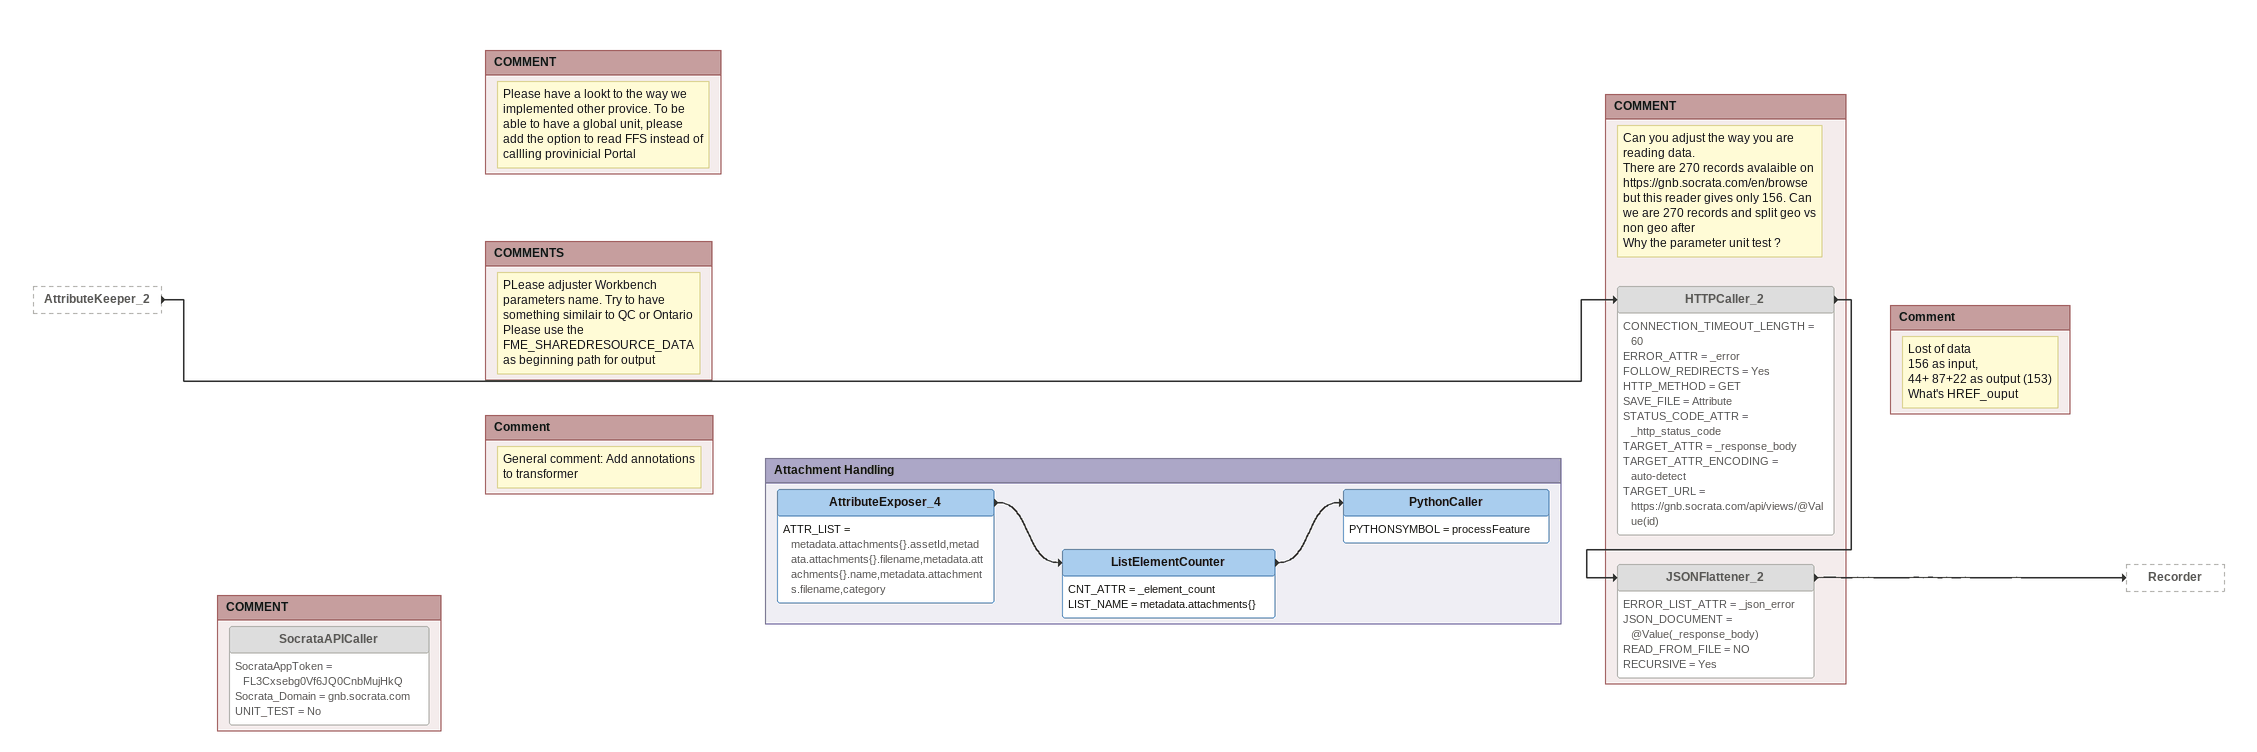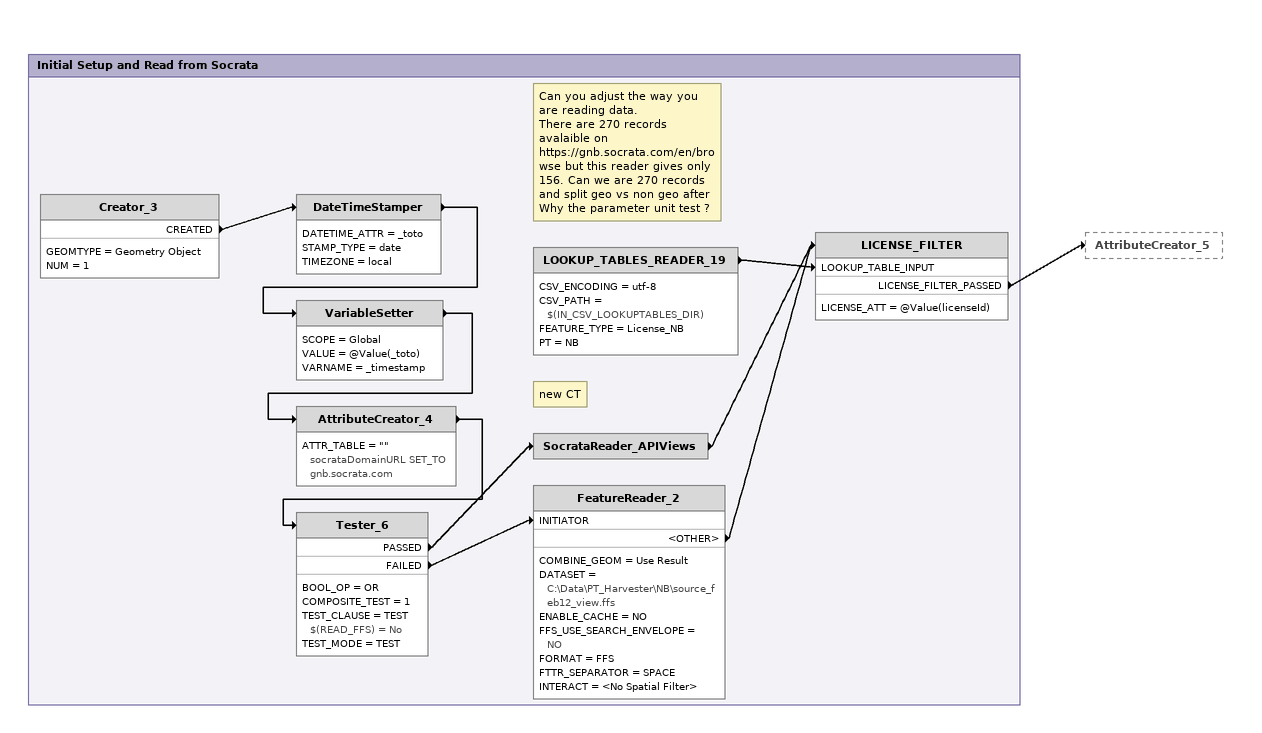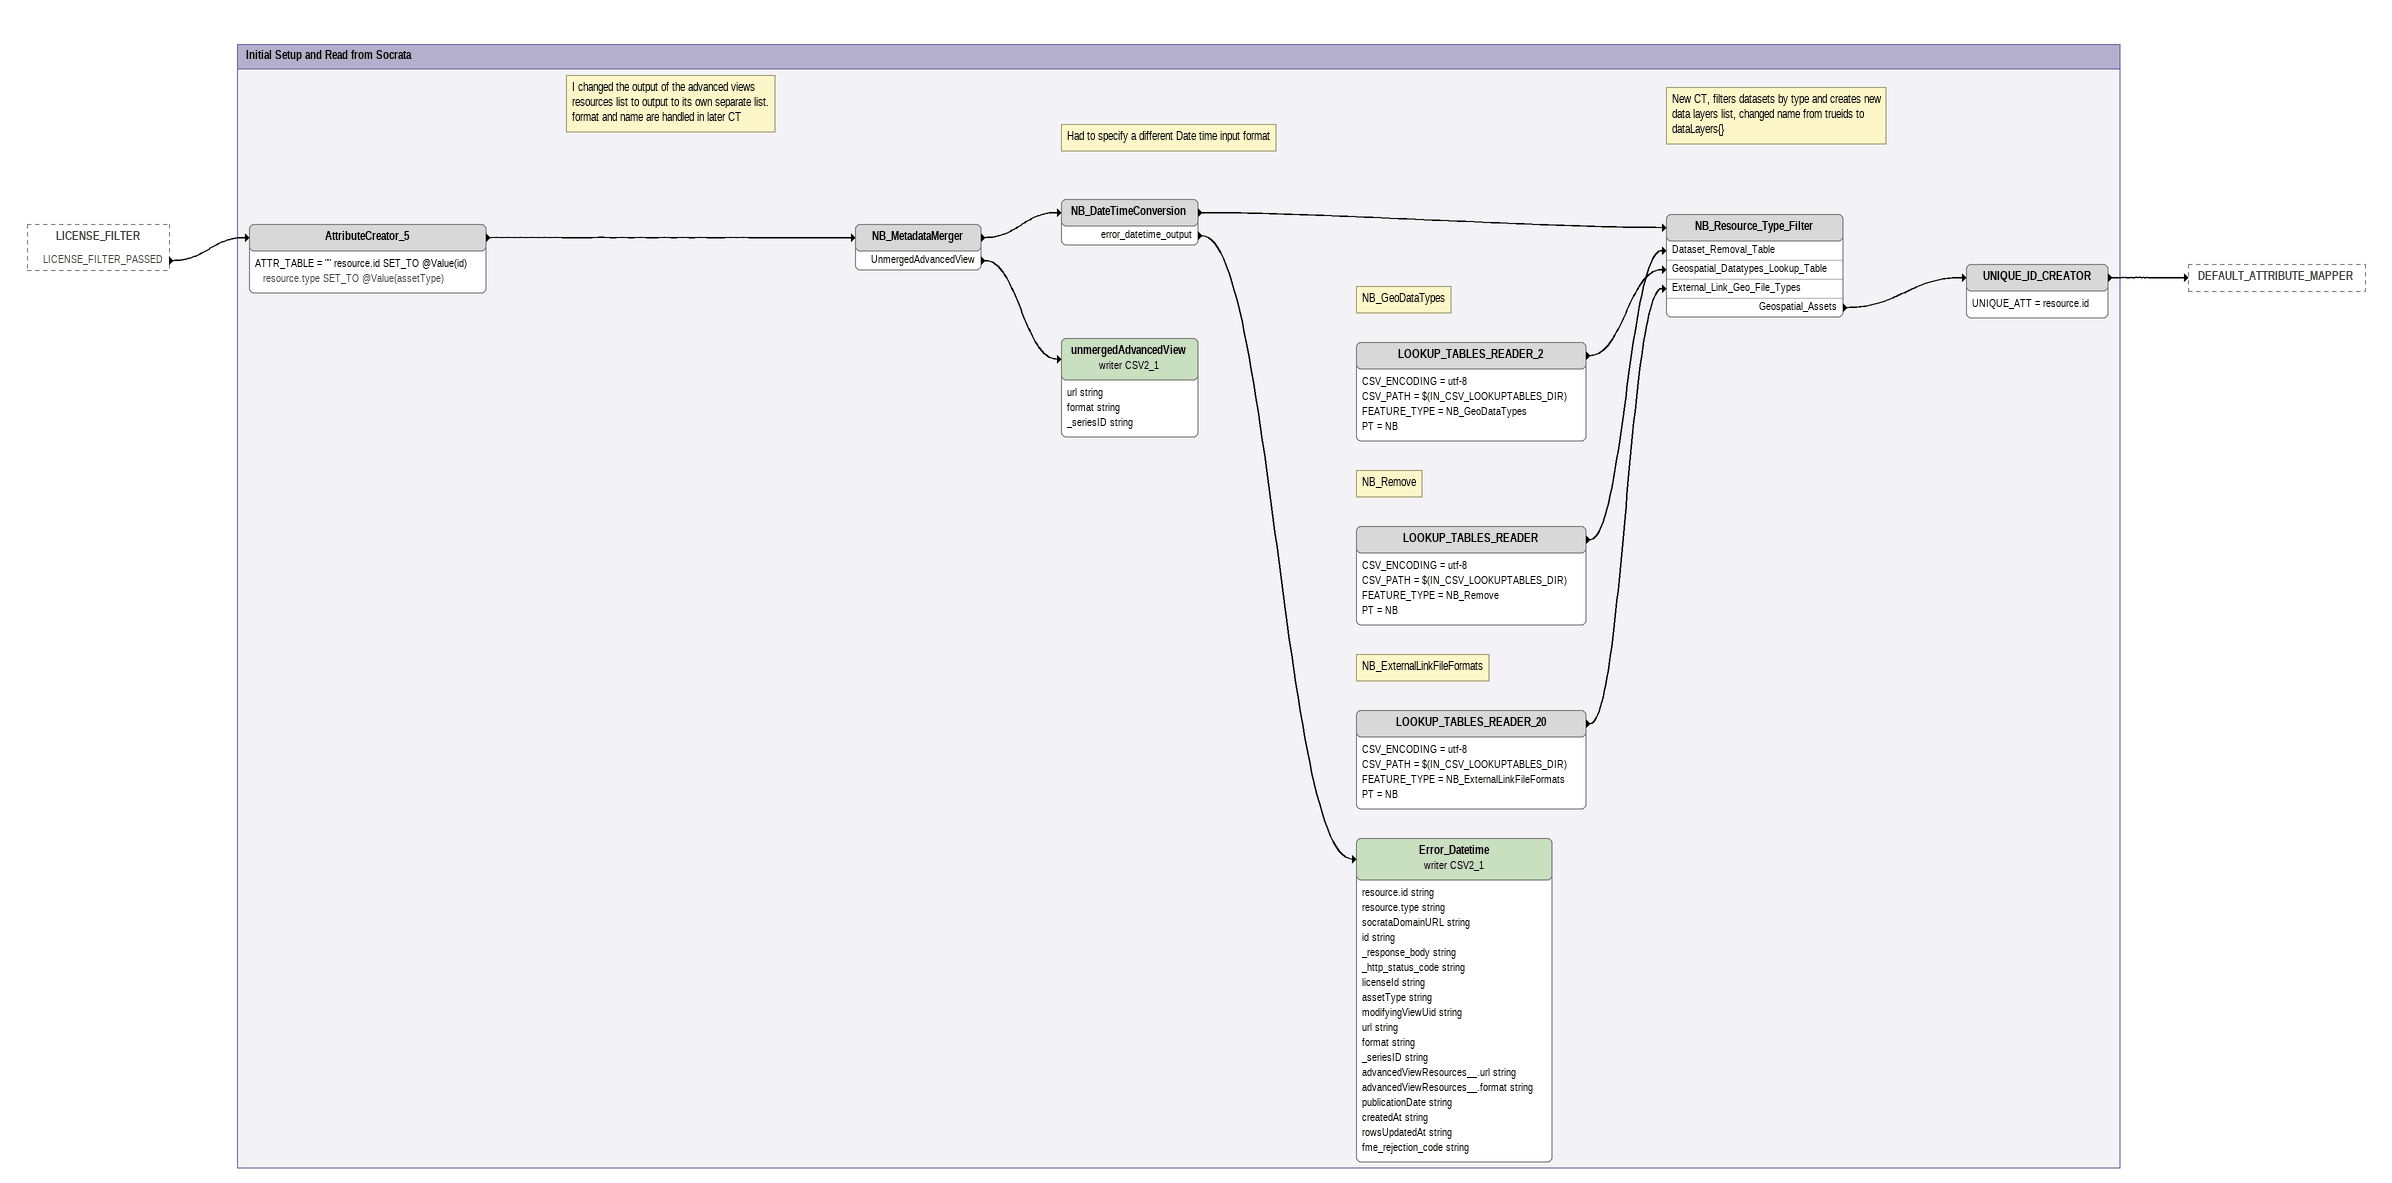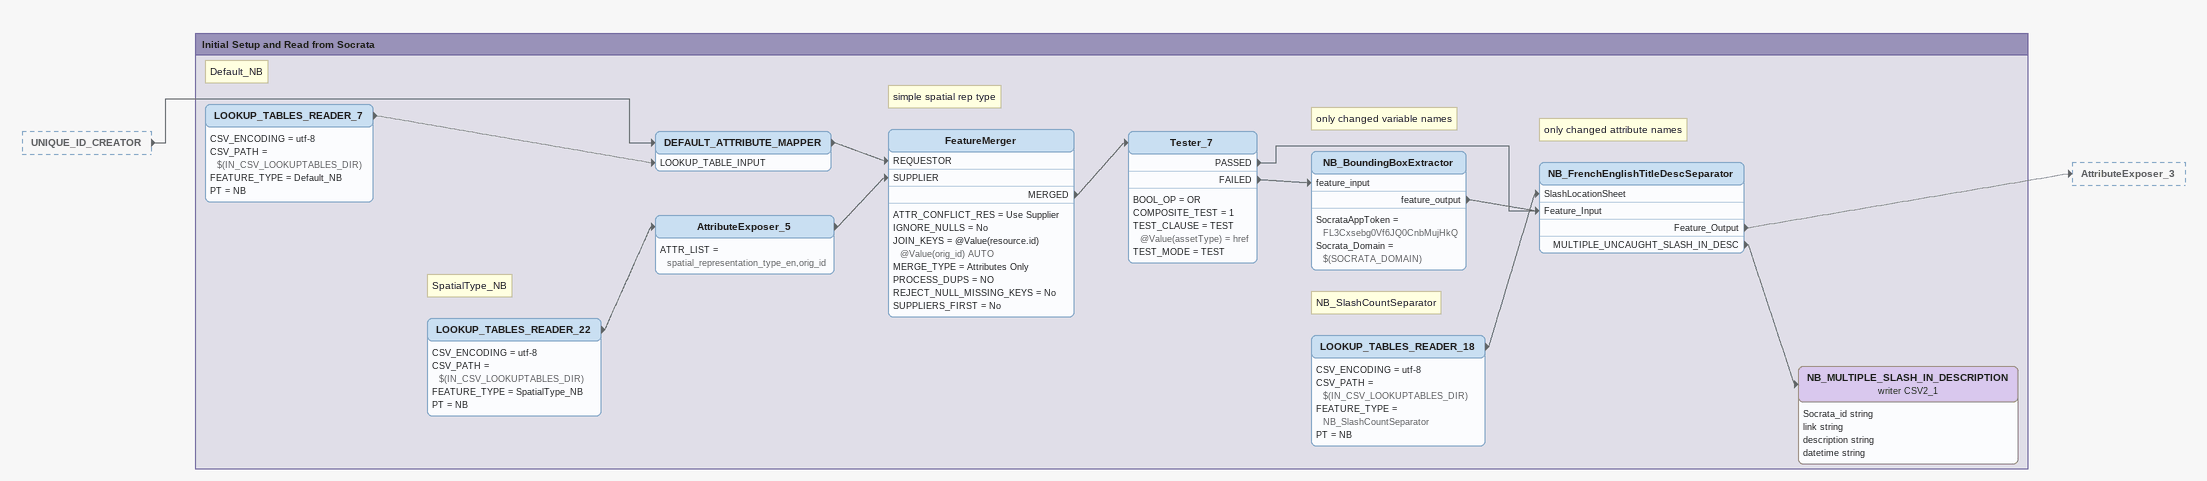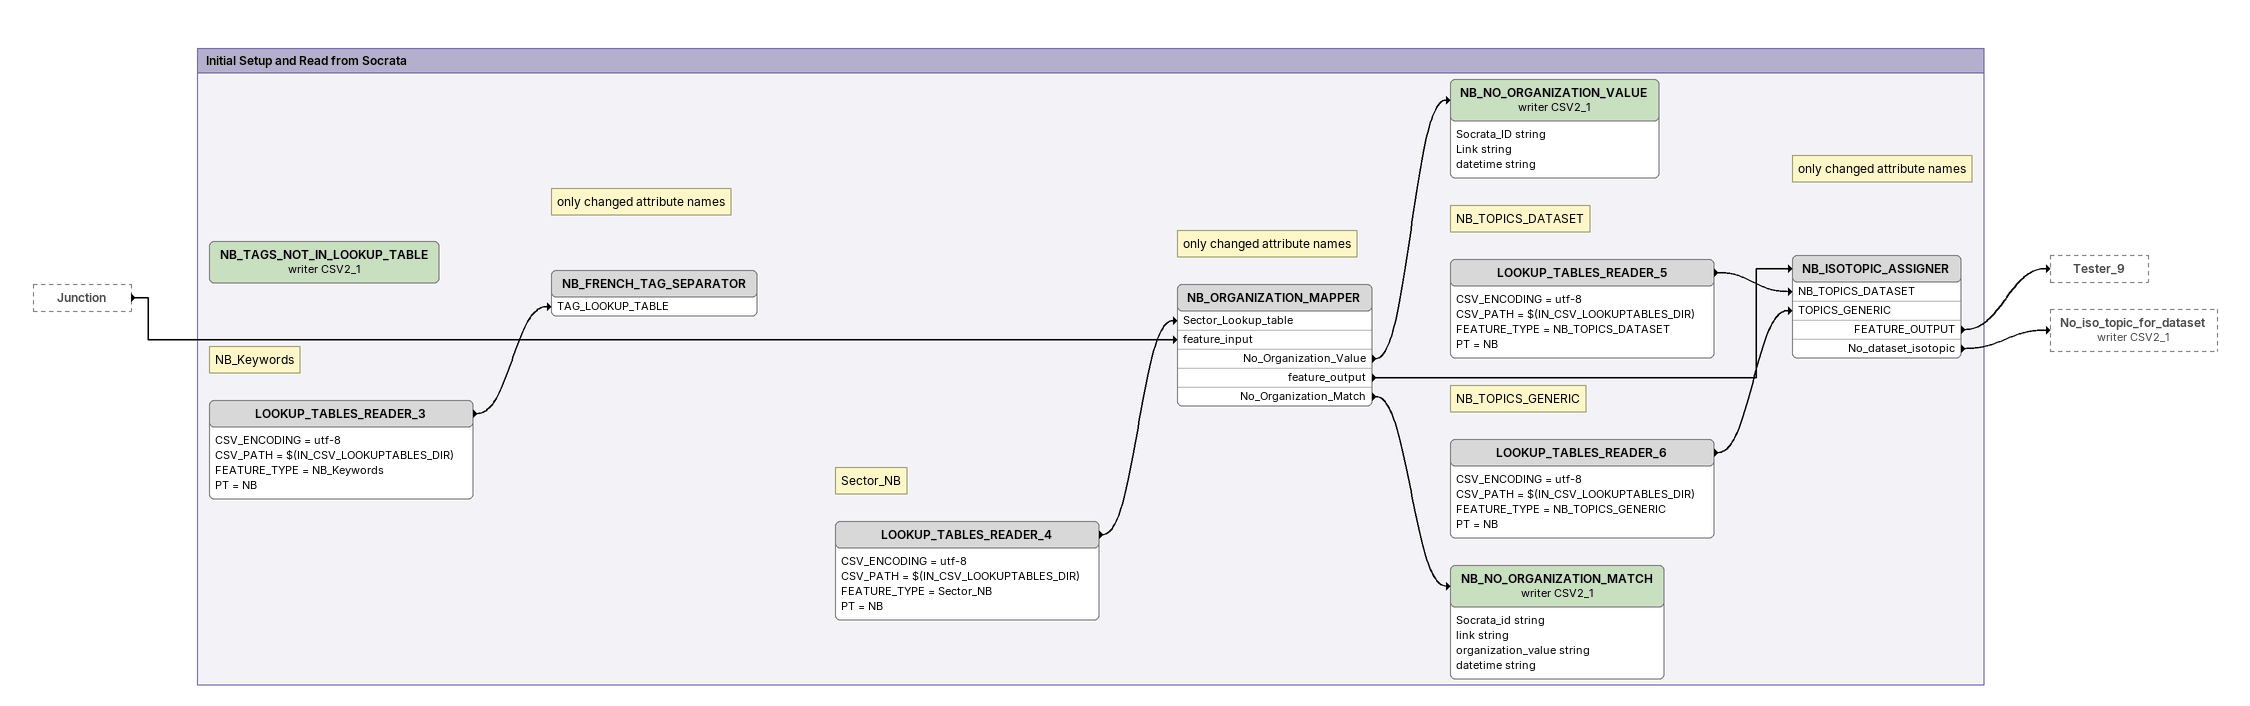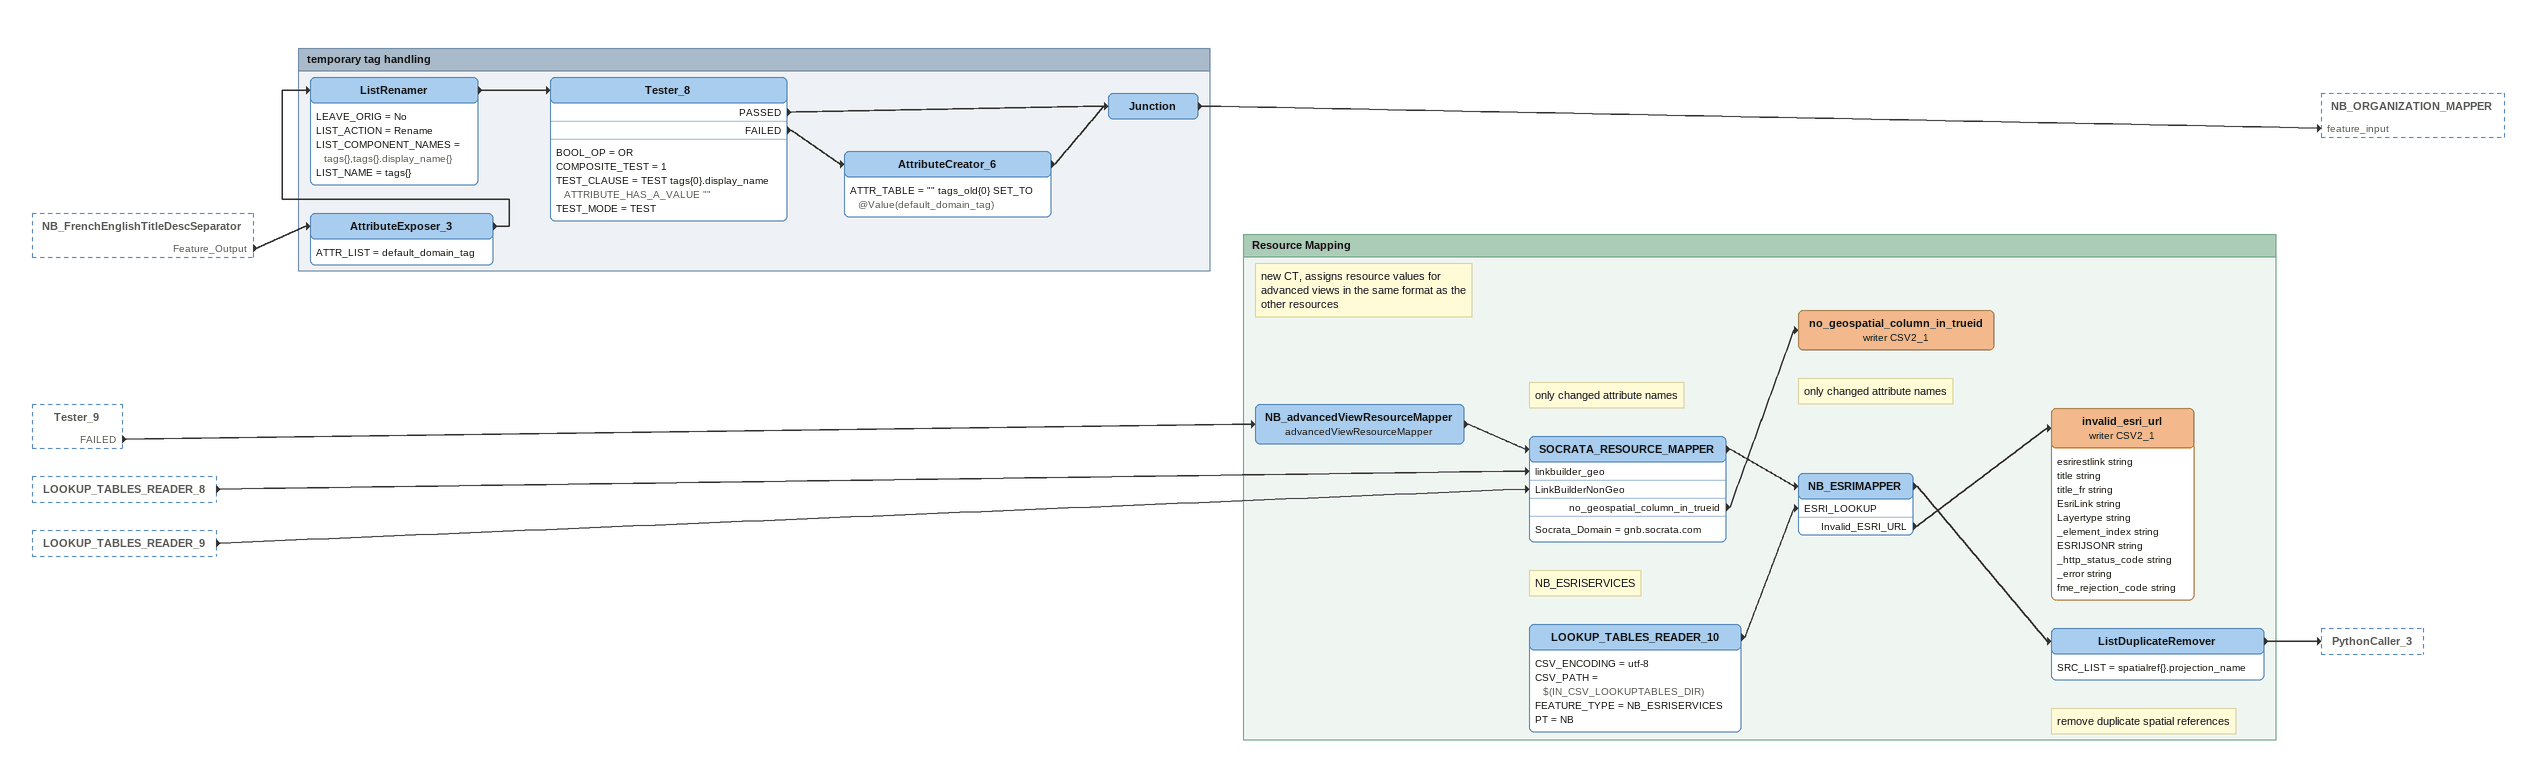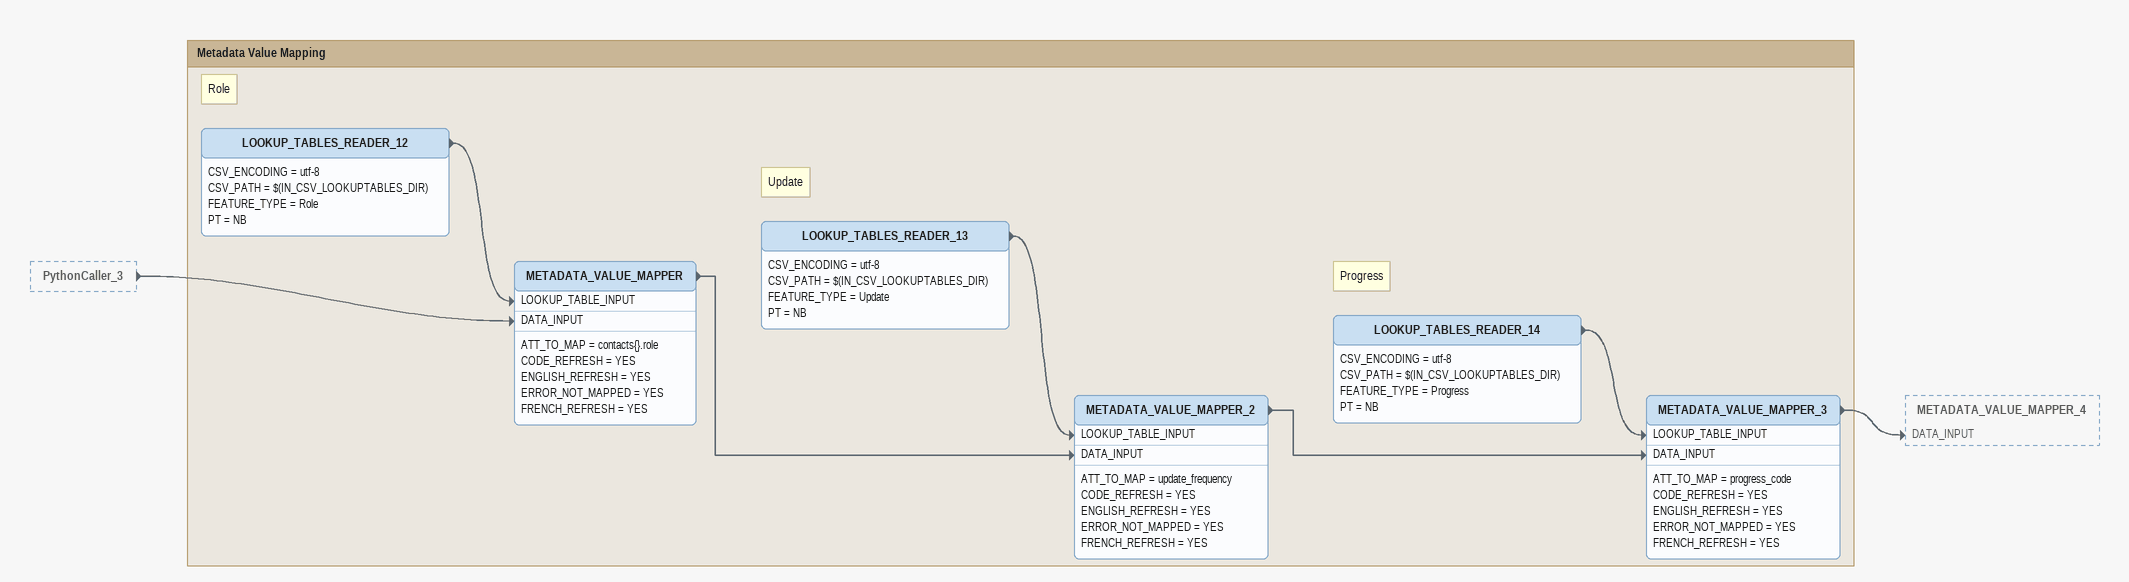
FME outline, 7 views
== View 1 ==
AttributeKeeper_2 [outside]
    -> HTTPCaller_2

Bookmark: COMMENT
SocrataAPICaller [off]
    SocrataAppToken = FL3Cxsebg0Vf6JQ0CnbMujHkQ
    Socrata_Domain = gnb.socrata.com
    UNIT_TEST = No

Bookmark: Attachment Handling
AttributeExposer_4
    ATTR_LIST = metadata.attachments{}.assetId,metadata.attachments{}.filename,metadata.attachments{}.name,metadata.attachments.filename,category
    -> ListElementCounter
ListElementCounter
    CNT_ATTR = _element_count
    LIST_NAME = metadata.attachments{}
    -> PythonCaller
PythonCaller
    PYTHONSYMBOL = processFeature

Bookmark: COMMENT
Note: Can you adjust the way you are reading data. / There are 270 records avalaible on https://gnb.socrata.com/en/browse but this reader gives only 156. Can we are 270 records and split geo vs non geo after / Why the parameter unit test ?
HTTPCaller_2 [off]
    CONNECTION_TIMEOUT_LENGTH = 60
    ERROR_ATTR = _error
    FOLLOW_REDIRECTS = Yes
    HTTP_METHOD = GET
    SAVE_FILE = Attribute
    STATUS_CODE_ATTR = _http_status_code
    TARGET_ATTR = _response_body
    TARGET_ATTR_ENCODING = auto-detect
    TARGET_URL = https://gnb.socrata.com/api/views/@Value(id)
    -> JSONFlattener_2
JSONFlattener_2 [off]
    ERROR_LIST_ATTR = _json_error
    JSON_DOCUMENT = @Value(_response_body)
    READ_FROM_FILE = NO
    RECURSIVE = Yes
    -> Recorder

Bookmark: COMMENT
Note: Please have a lookt to the way we implemented other provice. To be able to have a global unit, please add the option to read FFS instead of callling provinicial Portal

Bookmark: COMMENTS
Note: PLease adjuster Workbench parameters name. Try to have something similair to QC or Ontario / Please use the FME_SHAREDRESOURCE_DATA as beginning path for output

Bookmark: Comment
Note: General comment: Add annotations to transformer

Bookmark: Comment
Note: Lost of data / 156 as input, / 44+ 87+22 as output (153) / What's HREF_ouput

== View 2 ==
Bookmark: Initial Setup and Read from Socrata
Creator_3
    GEOMTYPE = Geometry Object
    NUM = 1
    CREATED -> DateTimeStamper
DateTimeStamper
    DATETIME_ATTR = _toto
    STAMP_TYPE = date
    TIMEZONE = local
    -> VariableSetter
VariableSetter
    SCOPE = Global
    VALUE = @Value(_toto)
    VARNAME = _timestamp
    -> AttributeCreator_4
AttributeCreator_4
    ATTR_TABLE = "" socrataDomainURL SET_TO gnb.socrata.com
    -> Tester_6
Tester_6
    BOOL_OP = OR
    COMPOSITE_TEST = 1
    TEST_CLAUSE = TEST $(READ_FFS) = No
    TEST_MODE = TEST
    PASSED -> SocrataReader_APIViews
    FAILED -> FeatureReader_2 [INITIATOR]
Note: new CT
SocrataReader_APIViews
    -> LICENSE_FILTER
FeatureReader_2
    COMBINE_GEOM = Use Result
    DATASET = C:\Data\PT_Harvester\NB\source_feb12_view.ffs
    ENABLE_CACHE = NO
    FFS_USE_SEARCH_ENVELOPE = NO
    FORMAT = FFS
    FTTR_SEPARATOR = SPACE
    INTERACT = <No Spatial Filter>
    <OTHER> -> LICENSE_FILTER
Note: Can you adjust the way you are reading data. / There are 270 records avalaible on https://gnb.socrata.com/en/browse but this reader gives only 156. Can we are 270 records and split geo vs non geo after / Why the parameter unit test ?
LOOKUP_TABLES_READER_19
    CSV_ENCODING = utf-8
    CSV_PATH = $(IN_CSV_LOOKUPTABLES_DIR)
    FEATURE_TYPE = License_NB
    PT = NB
    -> LICENSE_FILTER [LOOKUP_TABLE_INPUT]
LICENSE_FILTER
    LICENSE_ATT = @Value(licenseId)
    LICENSE_FILTER_PASSED -> AttributeCreator_5

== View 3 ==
LICENSE_FILTER [outside]
    LICENSE_FILTER_PASSED -> AttributeCreator_5

Bookmark: Initial Setup and Read from Socrata
AttributeCreator_5
    ATTR_TABLE = "" resource.id SET_TO @Value(id)  resource.type SET_TO @Value(assetType)
    -> NB_MetadataMerger
Note: I changed the output of the advanced views resources list to output to its own separate list. format and name are handled in later CT
NB_MetadataMerger
    -> NB_DateTimeConversion
    UnmergedAdvancedView -> unmergedAdvancedView (writer CSV2_1)
Note: Had to specify a different Date time input format
NB_DateTimeConversion
    -> NB_Resource_Type_Filter
    error_datetime_output -> Error_Datetime (writer CSV2_1)
Error_Datetime (writer CSV2_1)
    attributes: resource.id string, resource.type string, socrataDomainURL string, id string, _response_body string, _http_status_code string, licenseId string, assetType string, modifyingViewUid string, url string, format string, _seriesID string, advancedViewResources__.url string, advancedViewResources__.format string, publicationDate string, createdAt string, rowsUpdatedAt string, fme_rejection_code string
unmergedAdvancedView (writer CSV2_1)
    attributes: url string, format string, _seriesID string
Note: NB_GeoDataTypes
LOOKUP_TABLES_READER_2
    CSV_ENCODING = utf-8
    CSV_PATH = $(IN_CSV_LOOKUPTABLES_DIR)
    FEATURE_TYPE = NB_GeoDataTypes
    PT = NB
    -> NB_Resource_Type_Filter [Geospatial_Datatypes_Lookup_Table]
Note: NB_Remove
LOOKUP_TABLES_READER
    CSV_ENCODING = utf-8
    CSV_PATH = $(IN_CSV_LOOKUPTABLES_DIR)
    FEATURE_TYPE = NB_Remove
    PT = NB
    -> NB_Resource_Type_Filter [Dataset_Removal_Table]
Note: NB_ExternalLinkFileFormats
LOOKUP_TABLES_READER_20
    CSV_ENCODING = utf-8
    CSV_PATH = $(IN_CSV_LOOKUPTABLES_DIR)
    FEATURE_TYPE = NB_ExternalLinkFileFormats
    PT = NB
    -> NB_Resource_Type_Filter [External_Link_Geo_File_Types]
Note: New CT, filters datasets by type and creates new data layers list, changed name from trueids to dataLayers{}
NB_Resource_Type_Filter
    Geospatial_Assets -> UNIQUE_ID_CREATOR
UNIQUE_ID_CREATOR
    UNIQUE_ATT = resource.id
    -> DEFAULT_ATTRIBUTE_MAPPER

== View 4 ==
UNIQUE_ID_CREATOR [outside]
    -> DEFAULT_ATTRIBUTE_MAPPER

Bookmark: Initial Setup and Read from Socrata
Note: Default_NB
LOOKUP_TABLES_READER_7
    CSV_ENCODING = utf-8
    CSV_PATH = $(IN_CSV_LOOKUPTABLES_DIR)
    FEATURE_TYPE = Default_NB
    PT = NB
    -> DEFAULT_ATTRIBUTE_MAPPER [LOOKUP_TABLE_INPUT]
DEFAULT_ATTRIBUTE_MAPPER
    -> FeatureMerger [REQUESTOR]
Note: SpatialType_NB
LOOKUP_TABLES_READER_22
    CSV_ENCODING = utf-8
    CSV_PATH = $(IN_CSV_LOOKUPTABLES_DIR)
    FEATURE_TYPE = SpatialType_NB
    PT = NB
    -> AttributeExposer_5
AttributeExposer_5
    ATTR_LIST = spatial_representation_type_en,orig_id
    -> FeatureMerger [SUPPLIER]
Note: simple spatial rep type
FeatureMerger
    ATTR_CONFLICT_RES = Use Supplier
    IGNORE_NULLS = No
    JOIN_KEYS = @Value(resource.id) @Value(orig_id) AUTO
    MERGE_TYPE = Attributes Only
    PROCESS_DUPS = NO
    REJECT_NULL_MISSING_KEYS = No
    SUPPLIERS_FIRST = No
    MERGED -> Tester_7
Tester_7
    BOOL_OP = OR
    COMPOSITE_TEST = 1
    TEST_CLAUSE = TEST @Value(assetType) = href
    TEST_MODE = TEST
    PASSED -> NB_FrenchEnglishTitleDescSeparator [Feature_Input]
    FAILED -> NB_BoundingBoxExtractor [feature_input]
Note: only changed variable names
NB_BoundingBoxExtractor
    SocrataAppToken = FL3Cxsebg0Vf6JQ0CnbMujHkQ
    Socrata_Domain = $(SOCRATA_DOMAIN)
    feature_output -> NB_FrenchEnglishTitleDescSeparator [Feature_Input]
Note: NB_SlashCountSeparator
LOOKUP_TABLES_READER_18
    CSV_ENCODING = utf-8
    CSV_PATH = $(IN_CSV_LOOKUPTABLES_DIR)
    FEATURE_TYPE = NB_SlashCountSeparator
    PT = NB
    -> NB_FrenchEnglishTitleDescSeparator [SlashLocationSheet]
Note: only changed attribute names
NB_FrenchEnglishTitleDescSeparator
    Feature_Output -> AttributeExposer_3
    MULTIPLE_UNCAUGHT_SLASH_IN_DESC -> NB_MULTIPLE_SLASH_IN_DESCRIPTION (writer CSV2_1)
NB_MULTIPLE_SLASH_IN_DESCRIPTION (writer CSV2_1)
    attributes: Socrata_id string, link string, description string, datetime string

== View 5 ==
Junction [outside]
    -> NB_ORGANIZATION_MAPPER [feature_input]

Bookmark: Initial Setup and Read from Socrata
NB_TAGS_NOT_IN_LOOKUP_TABLE (writer CSV2_1)
Note: NB_Keywords
LOOKUP_TABLES_READER_3
    CSV_ENCODING = utf-8
    CSV_PATH = $(IN_CSV_LOOKUPTABLES_DIR)
    FEATURE_TYPE = NB_Keywords
    PT = NB
    -> NB_FRENCH_TAG_SEPARATOR [TAG_LOOKUP_TABLE]
Note: only changed attribute names
NB_FRENCH_TAG_SEPARATOR
Note: Sector_NB
LOOKUP_TABLES_READER_4
    CSV_ENCODING = utf-8
    CSV_PATH = $(IN_CSV_LOOKUPTABLES_DIR)
    FEATURE_TYPE = Sector_NB
    PT = NB
    -> NB_ORGANIZATION_MAPPER [Sector_Lookup_table]
Note: only changed attribute names
NB_ORGANIZATION_MAPPER
    No_Organization_Value -> NB_NO_ORGANIZATION_VALUE (writer CSV2_1)
    feature_output -> NB_ISOTOPIC_ASSIGNER
    No_Organization_Match -> NB_NO_ORGANIZATION_MATCH (writer CSV2_1)
NB_NO_ORGANIZATION_VALUE (writer CSV2_1)
    attributes: Socrata_ID string, Link string, datetime string
NB_NO_ORGANIZATION_MATCH (writer CSV2_1)
    attributes: Socrata_id string, link string, organization_value string, datetime string
Note: NB_TOPICS_DATASET
LOOKUP_TABLES_READER_5
    CSV_ENCODING = utf-8
    CSV_PATH = $(IN_CSV_LOOKUPTABLES_DIR)
    FEATURE_TYPE = NB_TOPICS_DATASET
    PT = NB
    -> NB_ISOTOPIC_ASSIGNER [NB_TOPICS_DATASET]
Note: NB_TOPICS_GENERIC
LOOKUP_TABLES_READER_6
    CSV_ENCODING = utf-8
    CSV_PATH = $(IN_CSV_LOOKUPTABLES_DIR)
    FEATURE_TYPE = NB_TOPICS_GENERIC
    PT = NB
    -> NB_ISOTOPIC_ASSIGNER [TOPICS_GENERIC]
Note: only changed attribute names
NB_ISOTOPIC_ASSIGNER
    FEATURE_OUTPUT -> Tester_9
    No_dataset_isotopic -> No_iso_topic_for_dataset (writer CSV2_1)

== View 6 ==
NB_FrenchEnglishTitleDescSeparator [outside]
    Feature_Output -> AttributeExposer_3
Tester_9 [outside]
    FAILED -> NB_advancedViewResourceMapper
LOOKUP_TABLES_READER_8 [outside]
    -> SOCRATA_RESOURCE_MAPPER [linkbuilder_geo]
LOOKUP_TABLES_READER_9 [outside]
    -> SOCRATA_RESOURCE_MAPPER [LinkBuilderNonGeo]

Bookmark: temporary tag handling
AttributeExposer_3
    ATTR_LIST = default_domain_tag
    -> ListRenamer
ListRenamer
    LEAVE_ORIG = No
    LIST_ACTION = Rename
    LIST_COMPONENT_NAMES = tags{},tags{}.display_name{}
    LIST_NAME = tags{}
    -> Tester_8
Tester_8
    BOOL_OP = OR
    COMPOSITE_TEST = 1
    TEST_CLAUSE = TEST tags{0}.display_name ATTRIBUTE_HAS_A_VALUE ""
    TEST_MODE = TEST
    PASSED -> Junction
    FAILED -> AttributeCreator_6
AttributeCreator_6
    ATTR_TABLE = "" tags_old{0} SET_TO @Value(default_domain_tag)
    -> Junction
Junction
    -> NB_ORGANIZATION_MAPPER [feature_input]

Bookmark: Resource Mapping
Note: new CT, assigns resource values for advanced views in the same format as the other resources
NB_advancedViewResourceMapper: advancedViewResourceMapper
    -> SOCRATA_RESOURCE_MAPPER
Note: only changed attribute names
SOCRATA_RESOURCE_MAPPER
    Socrata_Domain = gnb.socrata.com
    no_geospatial_column_in_trueid -> no_geospatial_column_in_trueid (writer CSV2_1)
    -> NB_ESRIMAPPER
no_geospatial_column_in_trueid (writer CSV2_1)
Note: NB_ESRISERVICES
LOOKUP_TABLES_READER_10
    CSV_ENCODING = utf-8
    CSV_PATH = $(IN_CSV_LOOKUPTABLES_DIR)
    FEATURE_TYPE = NB_ESRISERVICES
    PT = NB
    -> NB_ESRIMAPPER [ESRI_LOOKUP]
Note: only changed attribute names
NB_ESRIMAPPER
    Invalid_ESRI_URL -> invalid_esri_url (writer CSV2_1)
    -> ListDuplicateRemover
invalid_esri_url (writer CSV2_1)
    attributes: esrirestlink string, title string, title_fr string, EsriLink string, Layertype string, _element_index string, ESRIJSONR string, _http_status_code string, _error string, fme_rejection_code string
Note: remove duplicate spatial references
ListDuplicateRemover
    SRC_LIST = spatialref{}.projection_name
    -> PythonCaller_3

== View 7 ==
PythonCaller_3 [outside]
    -> METADATA_VALUE_MAPPER [DATA_INPUT]

Bookmark: Metadata Value Mapping
Note: Role
LOOKUP_TABLES_READER_12
    CSV_ENCODING = utf-8
    CSV_PATH = $(IN_CSV_LOOKUPTABLES_DIR)
    FEATURE_TYPE = Role
    PT = NB
    -> METADATA_VALUE_MAPPER [LOOKUP_TABLE_INPUT]
METADATA_VALUE_MAPPER
    ATT_TO_MAP = contacts{}.role
    CODE_REFRESH = YES
    ENGLISH_REFRESH = YES
    ERROR_NOT_MAPPED = YES
    FRENCH_REFRESH = YES
    -> METADATA_VALUE_MAPPER_2 [DATA_INPUT]
Note: Update
LOOKUP_TABLES_READER_13
    CSV_ENCODING = utf-8
    CSV_PATH = $(IN_CSV_LOOKUPTABLES_DIR)
    FEATURE_TYPE = Update
    PT = NB
    -> METADATA_VALUE_MAPPER_2 [LOOKUP_TABLE_INPUT]
METADATA_VALUE_MAPPER_2
    ATT_TO_MAP = update_frequency
    CODE_REFRESH = YES
    ENGLISH_REFRESH = YES
    ERROR_NOT_MAPPED = YES
    FRENCH_REFRESH = YES
    -> METADATA_VALUE_MAPPER_3 [DATA_INPUT]
Note: Progress
LOOKUP_TABLES_READER_14
    CSV_ENCODING = utf-8
    CSV_PATH = $(IN_CSV_LOOKUPTABLES_DIR)
    FEATURE_TYPE = Progress
    PT = NB
    -> METADATA_VALUE_MAPPER_3 [LOOKUP_TABLE_INPUT]
METADATA_VALUE_MAPPER_3
    ATT_TO_MAP = progress_code
    CODE_REFRESH = YES
    ENGLISH_REFRESH = YES
    ERROR_NOT_MAPPED = YES
    FRENCH_REFRESH = YES
    -> METADATA_VALUE_MAPPER_4 [DATA_INPUT]
